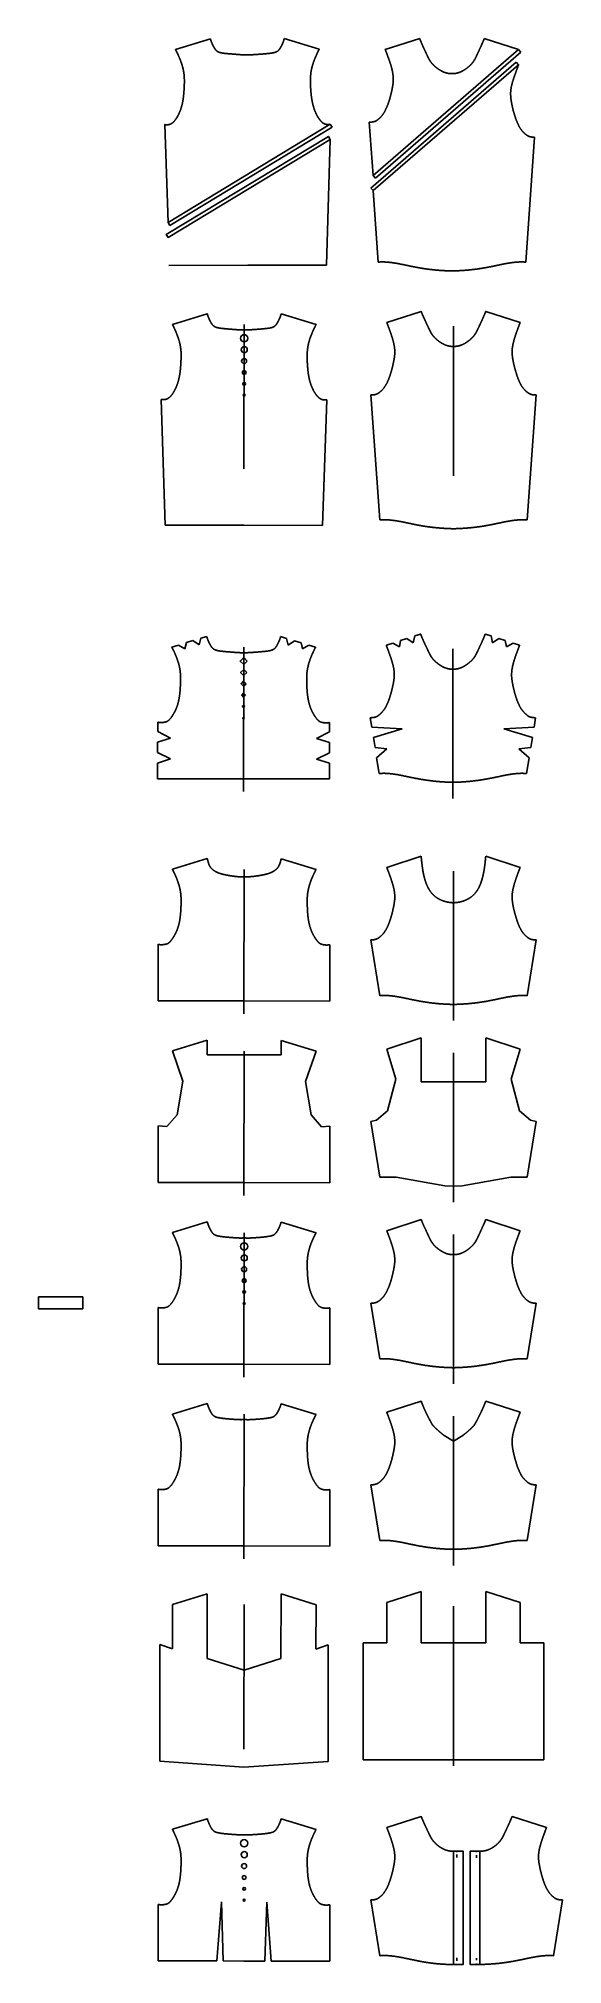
# Model space of a CAD drawing. Header units: inches. Extents: x -37 to 23, y -96 to 127.
import ezdxf

# ---------------------------------------------------------------- set-up
doc = ezdxf.new("R2010")
doc.units = ezdxf.units.IN
doc.layers.get('0').update_dxf_attribs({"linetype": 'CONTINUOUS'})

msp = doc.modelspace()

# ---------------------------------------------------------------- linework, layer by layer
for p, q in [((-21.31, 125.53), (-17.27, 126.77)), ((-4.69, 125.56), (-8.73, 126.78)), ((18.38, 125.51), (1.55, 110.95)), ((18.64, 125.2), (1.81, 110.64)), ((6.94, 126.8), (2.96, 125.51)), ((14.4, 126.8), (18.38, 125.51)), ((18.38, 125.51), (18.64, 125.2)), ((1.29, 109.51), (18.11, 124.07)), ((18.38, 123.77), (1.55, 109.21)), ((18.38, 123.77), (18.11, 124.07)), ((-22.55, 116.85), (-22.17, 105.54)), ((-3.41, 116.88), (-22.17, 105.54)), ((-21.96, 105.19), (-3.2, 116.54)), ((-3.41, 116.88), (-3.2, 116.54)), ((1.11, 117.13), (1.55, 110.95)), ((20.23, 115.4), (19.2, 100.94)), ((1.55, 109.21), (1.29, 109.51)), ((1.55, 110.95), (1.81, 110.64)), ((1.55, 109.21), (2.14, 100.94)), ((-22.17, 105.54), (-21.96, 105.19)), ((-22.06, 100.57), (-12.95, 100.58)), ((-3.85, 100.6), (-12.95, 100.58)), ((-21.67, 93.75), (-17.63, 94.98)), ((-13.36, 93.73), (-13.39, 77.03)), ((-5.05, 93.72), (-9.09, 94.96)), ((7.11, 95.25), (3.14, 93.96)), ((10.84, 93.53), (10.84, 76.25)), ((14.58, 95.25), (18.55, 93.96)), ((-22.95, 85.08), (-22.5, 70.53)), ((-3.8, 85.04), (-4.3, 70.5)), ((1.28, 85.59), (2.31, 71.13)), ((20.4, 85.59), (19.37, 71.13)), ((-22.5, 70.53), (-13.4, 70.52)), ((-4.3, 70.5), (-13.4, 70.52)), ((7.05, 57.94), (6.38, 57.72)), ((14.52, 57.94), (15.19, 57.72)), ((-21.73, 56.44), (-20.97, 56.67)), ((-20.97, 56.67), (-20.21, 56.24)), ((-20.21, 56.24), (-20.05, 56.95)), ((-20.05, 56.95), (-19.29, 57.18)), ((-19.29, 57.18), (-18.56, 56.68)), ((-18.56, 56.68), (-18.37, 57.46)), ((-18.37, 57.46), (-17.69, 57.67)), ((-13.42, 56.42), (-13.45, 39.72)), ((-8.46, 57.44), (-9.15, 57.65)), ((-8.28, 56.67), (-8.46, 57.44)), ((-7.55, 57.16), (-8.28, 56.67)), ((-6.79, 56.92), (-7.55, 57.16)), ((-6.63, 56.22), (-6.79, 56.92)), ((-5.87, 56.64), (-6.63, 56.22)), ((-5.11, 56.41), (-5.87, 56.64)), ((3.82, 56.89), (3.08, 56.65)), ((3.82, 56.89), (4.59, 56.47)), ((4.59, 56.47), (4.73, 57.18)), ((5.46, 57.42), (4.73, 57.18)), ((5.46, 57.42), (6.2, 56.94)), ((6.2, 56.94), (6.38, 57.72)), ((10.78, 56.22), (10.78, 38.94)), ((15.36, 56.94), (15.19, 57.72)), ((16.1, 57.42), (15.36, 56.94)), ((16.1, 57.42), (16.83, 57.18)), ((16.98, 56.47), (16.83, 57.18)), ((17.75, 56.89), (16.98, 56.47)), ((17.75, 56.89), (18.49, 56.65)), ((-13.42, 54.41), (-13.42, 55.24)), ((-13.42, 55.24), (-13.42, 55.24)), ((-13.42, 55.24), (-13.42, 54.41)), ((-13.42, 54.41), (-13.42, 55.24)), ((-13.42, 54.41), (-13.42, 55.24)), ((-13.42, 54.41), (-13.42, 54.41)), ((-23.36, 47.75), (-23.36, 46.66)), ((-3.51, 47.72), (-3.51, 46.62)), ((1.22, 48.27), (1.4, 47.19)), ((1.4, 47.19), (4.9, 47)), ((4.9, 47), (1.59, 45.99)), ((20.17, 47.19), (16.66, 47)), ((16.66, 47), (19.98, 45.99)), ((20.34, 48.27), (20.17, 47.19)), ((-21.9, 45.9), (-23.37, 45.44)), ((-23.37, 45.44), (-23.37, 44.25)), ((-23.36, 46.66), (-21.9, 45.9)), ((-3.51, 46.62), (-4.98, 45.87)), ((-3.51, 46.62), (-4.98, 45.87)), ((-4.98, 45.87), (-3.51, 45.4)), ((-4.98, 45.87), (-3.51, 45.4)), ((-3.51, 45.4), (-3.51, 44.21)), ((-3.51, 45.4), (-3.51, 44.21)), ((1.59, 45.99), (1.77, 44.82)), ((1.77, 44.82), (3.15, 44.67)), ((3.15, 44.67), (1.96, 43.62)), ((19.79, 44.82), (18.42, 44.67)), ((18.42, 44.67), (19.6, 43.62)), ((19.98, 45.99), (19.79, 44.82)), ((-21.9, 43.5), (-23.38, 43.03)), ((-23.38, 43.03), (-23.38, 41.22)), ((-23.37, 44.25), (-21.9, 43.5)), ((-3.51, 44.21), (-4.99, 43.47)), ((-3.51, 44.21), (-4.99, 43.47)), ((-4.99, 43.47), (-3.51, 43)), ((-4.99, 43.47), (-3.51, 43)), ((-3.51, 43), (-3.51, 41.19)), ((1.96, 43.62), (2.25, 41.82)), ((19.6, 43.62), (19.31, 41.82)), ((-23.38, 41.22), (-13.45, 41.21)), ((-3.51, 41.19), (-13.45, 41.21)), ((-21.67, 30.75), (-17.63, 31.98)), ((-5.05, 30.72), (-9.08, 31.96)), ((7.11, 32.25), (3.14, 30.96)), ((14.58, 32.25), (18.55, 30.96)), ((-13.36, 30.73), (-13.39, 14.03)), ((10.84, 30.53), (10.84, 13.25)), ((1.28, 22.59), (2.31, 16.13)), ((20.4, 22.59), (19.37, 16.13)), ((-23.3, 22.07), (-23.32, 15.54)), ((-3.45, 22.03), (-3.45, 15.5)), ((-23.32, 15.54), (-13.39, 15.52)), ((-3.45, 15.5), (-13.39, 15.52)), ((7.11, 11.25), (3.14, 9.96)), ((7.11, 11.25), (7.11, 6.16)), ((14.58, 11.25), (18.55, 9.96)), ((14.58, 11.25), (18.55, 9.96)), ((14.58, 11.25), (14.58, 6.16)), ((-21.67, 9.75), (-17.63, 10.98)), ((-21.67, 9.75), (-20.47, 6.25)), ((-17.63, 10.98), (-17.63, 9.31)), ((-17.63, 9.31), (-9.09, 9.31)), ((-13.36, 9.73), (-13.39, -6.97)), ((-5.05, 9.72), (-9.09, 10.96)), ((-9.09, 9.31), (-9.09, 10.96)), ((-5.05, 9.72), (-6.26, 6.22)), ((3.14, 9.96), (4.18, 6.48)), ((10.84, 9.53), (10.84, -7.75)), ((18.55, 9.96), (17.5, 6.48)), ((-20.47, 6.25), (-21.12, 2.37)), ((-6.26, 6.22), (-5.63, 2.35)), ((4.18, 6.48), (3.2, 2.82)), ((7.11, 6.16), (10.84, 6.16)), ((14.58, 6.16), (10.84, 6.16)), ((17.5, 6.48), (18.49, 2.82)), ((-21.12, 2.37), (-22.32, 0.99)), ((-5.63, 2.35), (-4.43, 0.96)), ((3.2, 2.82), (1.94, 1.75)), ((18.49, 2.82), (19.74, 1.75)), ((-23.3, 1.07), (-23.32, -5.46)), ((-22.32, 0.99), (-23.3, 1.07)), ((-4.43, 0.96), (-3.45, 1.03)), ((-3.45, 1.03), (-3.45, -5.5)), ((1.94, 1.75), (1.28, 1.59)), ((1.28, 1.59), (2.31, -4.87)), ((20.4, 1.59), (19.37, -4.87)), ((20.4, 1.59), (19.37, -4.87)), ((19.74, 1.75), (20.4, 1.59)), ((-23.32, -5.46), (-13.39, -5.48)), ((-3.45, -5.5), (-13.39, -5.48)), ((2.31, -4.87), (4.2, -4.87)), ((4.2, -4.87), (9.84, -5.84)), ((9.84, -5.84), (10.84, -5.88)), ((11.85, -5.84), (10.84, -5.88)), ((17.48, -4.87), (11.85, -5.84)), ((19.37, -4.87), (17.48, -4.87)), ((-21.67, -11.25), (-17.63, -10.02)), ((-5.05, -11.28), (-9.09, -10.04)), ((7.11, -9.75), (3.14, -11.04)), ((14.58, -9.75), (18.55, -11.04)), ((-12.98, -11.89), (-13.74, -11.87)), ((-13.36, -11.27), (-13.39, -27.97)), ((10.84, -11.47), (10.84, -28.75)), ((-23.3, -19.93), (-23.32, -26.46)), ((-3.45, -19.97), (-3.45, -26.5)), ((1.28, -19.41), (2.31, -25.87)), ((20.4, -19.41), (19.37, -25.87)), ((-23.32, -26.46), (-13.39, -26.48)), ((-3.45, -26.5), (-13.39, -26.48)), ((-21.67, -32.25), (-17.63, -31.02)), ((-5.05, -32.28), (-9.09, -31.04)), ((7.11, -30.75), (3.14, -32.04)), ((14.58, -30.75), (18.55, -32.04)), ((-12.98, -32.89), (-13.74, -32.87)), ((-13.36, -32.27), (-13.39, -48.97)), ((10.84, -32.47), (10.84, -49.75)), ((9.76, -34.71), (10.84, -35.39)), ((11.92, -34.71), (10.84, -35.39)), ((-23.3, -40.93), (-23.32, -47.46)), ((-3.45, -40.97), (-3.45, -47.5)), ((1.28, -40.41), (2.31, -46.87)), ((20.4, -40.41), (19.37, -46.87)), ((-23.32, -47.46), (-13.39, -47.48)), ((-3.45, -47.5), (-13.39, -47.48)), ((-21.67, -54.25), (-17.63, -53.02)), ((-17.63, -53.02), (-17.63, -60.5)), ((-9.08, -53.04), (-9.11, -60.52)), ((-5.05, -54.28), (-9.08, -53.04)), ((7.11, -52.75), (3.14, -54.04)), ((7.11, -52.75), (7.11, -58.7)), ((14.58, -52.75), (18.55, -54.04)), ((14.58, -52.75), (14.58, -58.7)), ((-21.67, -54.25), (-21.67, -59.4)), ((-13.36, -54.27), (-13.39, -70.97)), ((-5.05, -54.28), (-5.07, -59.43)), ((3.14, -54.04), (3.14, -58.7)), ((10.84, -54.47), (10.84, -72.9)), ((18.55, -54.04), (18.55, -58.7)), ((-23.1, -58.87), (-23.12, -72.37)), ((-23.1, -58.87), (-21.67, -59.4)), ((-3.64, -58.91), (-5.07, -59.43)), ((-3.64, -58.91), (-3.66, -72.41)), ((0.4, -58.7), (3.14, -58.7)), ((0.4, -58.7), (0.4, -72.2)), ((7.11, -58.7), (10.84, -58.7)), ((14.58, -58.7), (10.84, -58.7)), ((21.28, -58.7), (18.55, -58.7)), ((21.28, -58.7), (21.28, -72.2)), ((-17.63, -60.5), (-13.37, -61.84)), ((-9.11, -60.52), (-13.37, -61.84)), ((-23.12, -72.37), (-13.39, -73.07)), ((-3.66, -72.41), (-13.39, -73.07)), ((0.4, -72.2), (10.84, -72.2)), ((21.28, -72.2), (10.84, -72.2)), ((-21.67, -80.25), (-17.63, -79.02)), ((-5.05, -80.28), (-9.09, -79.04)), ((7.11, -78.75), (3.14, -80.04)), ((17.63, -78.75), (21.6, -80.04)), ((-12.98, -80.89), (-13.74, -80.87)), ((11.22, -82.79), (11.22, -82.9)), ((11.22, -83.17), (11.22, -83.5)), ((13.52, -82.79), (13.52, -82.89)), ((13.52, -83.25), (13.52, -83.54)), ((-23.3, -88.93), (-23.32, -95.46)), ((-16.53, -95.47), (-15.99, -88.66)), ((-15.99, -88.66), (-15.99, -88.64)), ((-15.99, -88.64), (-15.79, -95.47)), ((-10.76, -88.67), (-10.98, -95.48)), ((-10.24, -95.48), (-10.76, -88.67)), ((-3.45, -88.97), (-3.45, -95.5)), ((1.28, -88.41), (2.31, -94.87)), ((23.45, -88.41), (22.43, -94.87)), ((-23.32, -95.46), (-16.53, -95.47)), ((-15.79, -95.47), (-13.39, -95.48)), ((-10.98, -95.48), (-13.39, -95.48)), ((-3.45, -95.5), (-10.24, -95.48)), ((11.22, -95.45), (11.22, -95.1)), ((13.52, -95.39), (13.52, -95.14)), ((11.22, -95.88), (11.22, -95.8)), ((13.52, -95.88), (13.52, -95.78))]:
    msp.add_line(p, q)
for points in [[(-3.41, 115.14), (-22.17, 103.8), (-22.37, 104.14), (-3.62, 115.48), (-3.41, 115.14), (-3.85, 100.6)], [(-13.01, 54.82), (-13.42, 54.41), (-13.84, 54.82), (-13.42, 55.24)], [(-13.07, 53.5), (-13.43, 53.15), (-13.78, 53.51), (-13.42, 53.86)], [(-13.14, 52.19), (-13.43, 51.9), (-13.72, 52.19), (-13.43, 52.48)], [(-13.21, 50.87), (-13.43, 50.65), (-13.65, 50.87), (-13.43, 51.09)], [(-13.28, 49.55), (-13.43, 49.4), (-13.58, 49.55), (-13.43, 49.7)], [(-13.32, 48.23), (-13.43, 48.12), (-13.55, 48.23), (-13.43, 48.35)], [(-32.04, -20.08), (-37.15, -20.08), (-37.15, -18.69), (-32.04, -18.69)], [(11.22, -82.79), (10.84, -82.79), (10.84, -95.88), (11.22, -95.88), (11.97, -95.88), (11.97, -82.79)], [(13.52, -82.79), (13.9, -82.79), (13.9, -95.88), (13.52, -95.88), (12.77, -95.88), (12.77, -82.79)]]:
    msp.add_lwpolyline(points, close=True)
for centre, radius in [((-13.36, 92.14), 0.417), ((-13.36, 90.82), 0.352), ((-13.37, 89.5), 0.29), ((-13.37, 88.18), 0.223), ((-13.37, 86.87), 0.149), ((-13.37, 85.55), 0.115), ((-13.36, -12.86), 0.417), ((-13.36, -14.18), 0.352), ((-13.37, -15.5), 0.29), ((-13.37, -16.82), 0.223), ((-13.37, -18.13), 0.149), ((-13.37, -19.45), 0.115), ((-13.36, -81.86), 0.417), ((-13.36, -83.18), 0.352), ((-13.37, -84.5), 0.29), ((-13.37, -85.82), 0.223), ((-13.37, -87.13), 0.149), ((-13.37, -88.45), 0.115)]:
    msp.add_circle(centre, radius)
for points in [[(-21.31, 125.53), (-21.28, 125.47), (-21.22, 125.35), (-21.12, 125.17), (-21, 124.9), (-20.84, 124.55), (-20.7, 124.19), (-20.57, 123.81), (-20.46, 123.45), (-20.38, 123.08), (-20.32, 122.73), (-20.29, 122.38), (-20.28, 122.03), (-20.28, 121.68), (-20.29, 121.31), (-20.31, 120.93), (-20.34, 120.54), (-20.37, 120.13), (-20.43, 119.71), (-20.51, 119.29), (-20.61, 118.87), (-20.75, 118.47), (-20.91, 118.09), (-21.08, 117.75), (-21.27, 117.46), (-21.45, 117.23), (-21.62, 117.06), (-21.78, 116.95), (-21.92, 116.88), (-22.06, 116.84), (-22.21, 116.82), (-22.34, 116.81), (-22.44, 116.82), (-22.52, 116.84), (-22.55, 116.85)], [(-17.27, 126.77), (-17.26, 126.73), (-17.24, 126.64), (-17.19, 126.5), (-17.12, 126.31), (-17.01, 126.06), (-16.89, 125.82), (-16.76, 125.61), (-16.63, 125.44), (-16.49, 125.31), (-16.31, 125.22), (-16.09, 125.15), (-15.81, 125.1), (-15.47, 125.06), (-15.1, 125.03), (-14.7, 125), (-14.32, 124.97), (-13.97, 124.94), (-13.67, 124.92), (-13.43, 124.91), (-13.26, 124.91), (-13.14, 124.91), (-13.07, 124.91), (-13.02, 124.91), (-12.99, 124.91)], [(-8.73, 126.78), (-8.74, 126.74), (-8.76, 126.66), (-8.8, 126.52), (-8.88, 126.32), (-8.98, 126.07), (-9.1, 125.84), (-9.23, 125.62), (-9.36, 125.45), (-9.5, 125.32), (-9.68, 125.23), (-9.9, 125.16), (-10.18, 125.11), (-10.52, 125.07), (-10.89, 125.03), (-11.29, 125), (-11.67, 124.97), (-12.02, 124.95), (-12.32, 124.93), (-12.56, 124.91), (-12.73, 124.91), (-12.85, 124.91), (-12.92, 124.91), (-12.97, 124.91), (-12.99, 124.91)], [(-4.69, 125.56), (-4.72, 125.5), (-4.78, 125.38), (-4.87, 125.2), (-4.99, 124.93), (-5.14, 124.58), (-5.29, 124.21), (-5.42, 123.84), (-5.53, 123.47), (-5.61, 123.11), (-5.66, 122.75), (-5.69, 122.41), (-5.7, 122.06), (-5.7, 121.7), (-5.69, 121.34), (-5.67, 120.96), (-5.64, 120.57), (-5.6, 120.16), (-5.54, 119.74), (-5.46, 119.32), (-5.35, 118.9), (-5.22, 118.5), (-5.06, 118.12), (-4.88, 117.78), (-4.69, 117.49), (-4.51, 117.26), (-4.34, 117.09), (-4.19, 116.98), (-4.04, 116.91), (-3.9, 116.88), (-3.75, 116.85), (-3.62, 116.85), (-3.52, 116.86), (-3.45, 116.87), (-3.41, 116.88)], [(1.11, 117.13), (1.15, 117.13), (1.22, 117.13), (1.34, 117.13), (1.51, 117.15), (1.7, 117.19), (1.85, 117.25), (1.97, 117.32), (2.1, 117.42), (2.26, 117.55), (2.45, 117.72), (2.65, 117.97), (2.87, 118.29), (3.07, 118.7), (3.27, 119.18), (3.44, 119.69), (3.58, 120.23), (3.71, 120.75), (3.81, 121.25), (3.87, 121.71), (3.9, 122.15), (3.86, 122.61), (3.77, 123.1), (3.64, 123.61), (3.47, 124.13), (3.29, 124.63), (3.15, 125.01), (3.05, 125.27), (2.99, 125.43), (2.96, 125.51)], [(6.94, 126.8), (6.96, 126.74), (7, 126.62), (7.07, 126.44), (7.19, 126.18), (7.34, 125.83), (7.5, 125.49), (7.66, 125.17), (7.79, 124.87), (7.91, 124.62), (8.02, 124.4), (8.14, 124.2), (8.28, 124), (8.45, 123.81), (8.65, 123.61), (8.89, 123.41), (9.15, 123.22), (9.43, 123.05), (9.71, 122.91), (9.98, 122.82), (10.23, 122.76), (10.42, 122.74), (10.55, 122.75), (10.63, 122.75), (10.67, 122.76)], [(14.4, 126.8), (14.38, 126.74), (14.34, 126.62), (14.26, 126.44), (14.15, 126.18), (14, 125.83), (13.84, 125.49), (13.68, 125.17), (13.55, 124.87), (13.43, 124.62), (13.32, 124.4), (13.2, 124.2), (13.06, 124), (12.89, 123.81), (12.69, 123.61), (12.45, 123.41), (12.19, 123.22), (11.91, 123.05), (11.63, 122.91), (11.36, 122.82), (11.11, 122.76), (10.92, 122.74), (10.79, 122.75), (10.71, 122.75), (10.67, 122.76)], [(20.23, 115.4), (20.19, 115.39), (20.12, 115.39), (20, 115.39), (19.83, 115.41), (19.64, 115.45), (19.49, 115.51), (19.37, 115.59), (19.24, 115.68), (19.08, 115.81), (18.89, 115.98), (18.68, 116.23), (18.47, 116.56), (18.26, 116.96), (18.07, 117.44), (17.9, 117.96), (17.75, 118.49), (17.63, 119.01), (17.53, 119.51), (17.47, 119.97), (17.44, 120.41), (17.47, 120.87), (17.56, 121.36), (17.7, 121.87), (17.87, 122.39), (18.05, 122.89), (18.19, 123.27), (18.29, 123.53), (18.35, 123.69), (18.38, 123.77)], [(2.14, 100.94), (2.19, 100.95), (2.3, 100.96), (2.49, 100.97), (2.8, 100.97), (3.26, 100.94), (3.77, 100.89), (4.31, 100.8), (4.88, 100.69), (5.47, 100.56), (6.09, 100.43), (6.74, 100.31), (7.41, 100.19), (8.1, 100.1), (8.78, 100.03), (9.45, 99.97), (9.96, 99.95), (10.32, 99.93), (10.56, 99.93), (10.67, 99.93)], [(19.2, 100.94), (19.15, 100.95), (19.04, 100.96), (18.85, 100.97), (18.54, 100.97), (18.08, 100.94), (17.57, 100.89), (17.03, 100.8), (16.46, 100.69), (15.87, 100.56), (15.25, 100.43), (14.6, 100.31), (13.93, 100.19), (13.24, 100.1), (12.56, 100.03), (11.89, 99.97), (11.38, 99.95), (11.02, 99.93), (10.78, 99.93), (10.67, 99.93)], [(-21.67, 93.75), (-21.64, 93.69), (-21.58, 93.58), (-21.49, 93.39), (-21.36, 93.13), (-21.21, 92.78), (-21.07, 92.41), (-20.94, 92.04), (-20.83, 91.67), (-20.75, 91.3), (-20.7, 90.95), (-20.66, 90.6), (-20.65, 90.25), (-20.66, 89.9), (-20.67, 89.54), (-20.69, 89.16), (-20.72, 88.76), (-20.76, 88.35), (-20.81, 87.93), (-20.9, 87.51), (-21, 87.09), (-21.14, 86.69), (-21.3, 86.32), (-21.48, 85.98), (-21.66, 85.69), (-21.84, 85.46), (-22.02, 85.29), (-22.17, 85.18), (-22.31, 85.11), (-22.45, 85.07), (-22.6, 85.05), (-22.73, 85.04), (-22.84, 85.05), (-22.91, 85.07), (-22.95, 85.08)], [(-17.63, 94.98), (-17.62, 94.94), (-17.6, 94.85), (-17.55, 94.71), (-17.48, 94.52), (-17.37, 94.27), (-17.25, 94.03), (-17.13, 93.82), (-17, 93.65), (-16.85, 93.52), (-16.68, 93.42), (-16.45, 93.36), (-16.17, 93.31), (-15.84, 93.27), (-15.46, 93.23), (-15.07, 93.2), (-14.68, 93.17), (-14.33, 93.14), (-14.03, 93.12), (-13.8, 93.11), (-13.62, 93.1), (-13.51, 93.1), (-13.43, 93.1), (-13.39, 93.1), (-13.36, 93.1)], [(-9.09, 94.96), (-9.1, 94.92), (-9.12, 94.84), (-9.16, 94.7), (-9.24, 94.5), (-9.35, 94.25), (-9.47, 94.02), (-9.59, 93.81), (-9.72, 93.63), (-9.87, 93.5), (-10.05, 93.41), (-10.27, 93.34), (-10.55, 93.3), (-10.88, 93.26), (-11.26, 93.22), (-11.65, 93.19), (-12.04, 93.16), (-12.39, 93.14), (-12.69, 93.12), (-12.92, 93.11), (-13.1, 93.1), (-13.21, 93.1), (-13.29, 93.1), (-13.34, 93.1), (-13.36, 93.1)], [(-5.05, 93.72), (-5.08, 93.66), (-5.14, 93.55), (-5.23, 93.36), (-5.36, 93.1), (-5.51, 92.75), (-5.66, 92.38), (-5.79, 92.01), (-5.9, 91.64), (-5.98, 91.28), (-6.03, 90.92), (-6.07, 90.58), (-6.08, 90.23), (-6.08, 89.87), (-6.07, 89.51), (-6.05, 89.13), (-6.02, 88.73), (-5.98, 88.33), (-5.93, 87.91), (-5.85, 87.48), (-5.74, 87.07), (-5.61, 86.66), (-5.45, 86.29), (-5.27, 85.95), (-5.09, 85.66), (-4.9, 85.43), (-4.73, 85.26), (-4.58, 85.15), (-4.44, 85.08), (-4.3, 85.04), (-4.15, 85.01), (-4.02, 85.01), (-3.91, 85.02), (-3.84, 85.03), (-3.8, 85.04)], [(1.28, 85.59), (1.32, 85.59), (1.4, 85.58), (1.52, 85.59), (1.68, 85.6), (1.87, 85.65), (2.02, 85.71), (2.14, 85.78), (2.27, 85.87), (2.43, 86), (2.62, 86.18), (2.83, 86.42), (3.04, 86.75), (3.25, 87.16), (3.44, 87.63), (3.61, 88.15), (3.76, 88.68), (3.88, 89.21), (3.98, 89.7), (4.05, 90.17), (4.07, 90.61), (4.04, 91.07), (3.95, 91.55), (3.81, 92.06), (3.64, 92.58), (3.46, 93.09), (3.32, 93.46), (3.22, 93.72), (3.16, 93.88), (3.14, 93.96)], [(7.11, 95.25), (7.13, 95.2), (7.17, 95.08), (7.25, 94.9), (7.36, 94.63), (7.52, 94.29), (7.68, 93.95), (7.83, 93.62), (7.97, 93.33), (8.09, 93.07), (8.2, 92.85), (8.31, 92.65), (8.45, 92.46), (8.62, 92.26), (8.82, 92.06), (9.06, 91.86), (9.32, 91.67), (9.6, 91.5), (9.88, 91.37), (10.15, 91.27), (10.4, 91.22), (10.59, 91.2), (10.72, 91.2), (10.8, 91.21), (10.84, 91.21)], [(14.58, 95.25), (14.56, 95.2), (14.51, 95.08), (14.44, 94.9), (14.32, 94.63), (14.17, 94.29), (14.01, 93.95), (13.86, 93.62), (13.72, 93.33), (13.6, 93.07), (13.49, 92.85), (13.37, 92.65), (13.24, 92.46), (13.07, 92.26), (12.86, 92.06), (12.63, 91.86), (12.36, 91.67), (12.09, 91.5), (11.81, 91.37), (11.54, 91.27), (11.28, 91.22), (11.09, 91.2), (10.96, 91.2), (10.88, 91.21), (10.84, 91.21)], [(20.4, 85.59), (20.36, 85.59), (20.29, 85.58), (20.17, 85.59), (20, 85.6), (19.81, 85.65), (19.66, 85.71), (19.54, 85.78), (19.41, 85.87), (19.25, 86), (19.07, 86.18), (18.86, 86.42), (18.64, 86.75), (18.44, 87.16), (18.25, 87.63), (18.08, 88.15), (17.93, 88.68), (17.8, 89.21), (17.7, 89.7), (17.64, 90.17), (17.61, 90.61), (17.65, 91.07), (17.74, 91.55), (17.88, 92.06), (18.04, 92.58), (18.23, 93.09), (18.37, 93.46), (18.46, 93.72), (18.52, 93.88), (18.55, 93.96)], [(2.31, 71.13), (2.36, 71.14), (2.47, 71.15), (2.66, 71.16), (2.97, 71.16), (3.43, 71.14), (3.94, 71.08), (4.48, 71), (5.05, 70.89), (5.64, 70.76), (6.27, 70.63), (6.91, 70.5), (7.59, 70.39), (8.27, 70.29), (8.95, 70.22), (9.62, 70.17), (10.13, 70.14), (10.49, 70.13), (10.73, 70.12), (10.84, 70.12)], [(19.37, 71.13), (19.32, 71.14), (19.21, 71.15), (19.02, 71.16), (18.71, 71.16), (18.25, 71.14), (17.75, 71.08), (17.2, 71), (16.64, 70.89), (16.04, 70.76), (15.42, 70.63), (14.77, 70.5), (14.1, 70.39), (13.41, 70.29), (12.73, 70.22), (12.06, 70.17), (11.55, 70.14), (11.19, 70.13), (10.96, 70.12), (10.84, 70.12)], [(7.05, 57.94), (7.07, 57.88), (7.11, 57.76), (7.19, 57.58), (7.3, 57.32), (7.46, 56.97), (7.62, 56.63), (7.77, 56.31), (7.91, 56.01), (8.03, 55.76), (8.14, 55.54), (8.25, 55.34), (8.39, 55.14), (8.56, 54.95), (8.76, 54.75), (9, 54.55), (9.26, 54.36), (9.54, 54.19), (9.82, 54.05), (10.09, 53.96), (10.34, 53.9), (10.53, 53.88), (10.66, 53.89), (10.74, 53.89), (10.78, 53.9)], [(14.52, 57.94), (14.49, 57.88), (14.45, 57.76), (14.38, 57.58), (14.26, 57.32), (14.11, 56.97), (13.95, 56.63), (13.8, 56.31), (13.66, 56.01), (13.54, 55.76), (13.43, 55.54), (13.31, 55.34), (13.18, 55.14), (13.01, 54.95), (12.8, 54.75), (12.56, 54.55), (12.3, 54.36), (12.03, 54.19), (11.75, 54.05), (11.48, 53.96), (11.22, 53.9), (11.03, 53.88), (10.9, 53.89), (10.82, 53.89), (10.78, 53.9)], [(-21.73, 56.44), (-21.7, 56.38), (-21.64, 56.26), (-21.54, 56.07), (-21.41, 55.79), (-21.26, 55.43), (-21.11, 55.05), (-20.98, 54.67), (-20.87, 54.29), (-20.8, 53.91), (-20.75, 53.55), (-20.72, 53.19), (-20.72, 52.83), (-20.72, 52.47), (-20.74, 52.09), (-20.75, 51.69), (-20.78, 51.28), (-20.83, 50.85), (-20.9, 50.42), (-20.99, 49.98), (-21.12, 49.56), (-21.29, 49.16), (-21.48, 48.79), (-21.67, 48.47), (-21.86, 48.21), (-22.03, 48.02), (-22.18, 47.89), (-22.32, 47.81), (-22.47, 47.77), (-22.65, 47.73), (-22.86, 47.71), (-23.06, 47.7), (-23.21, 47.72), (-23.31, 47.74), (-23.36, 47.75)], [(-17.69, 57.67), (-17.68, 57.62), (-17.66, 57.54), (-17.61, 57.4), (-17.54, 57.2), (-17.43, 56.95), (-17.31, 56.72), (-17.19, 56.51), (-17.06, 56.33), (-16.91, 56.2), (-16.74, 56.11), (-16.51, 56.04), (-16.24, 55.99), (-15.91, 55.95), (-15.53, 55.91), (-15.14, 55.88), (-14.76, 55.85), (-14.4, 55.82), (-14.09, 55.8), (-13.85, 55.79), (-13.67, 55.78), (-13.55, 55.78), (-13.48, 55.78), (-13.44, 55.78), (-13.42, 55.78)], [(-9.15, 57.65), (-9.16, 57.61), (-9.18, 57.52), (-9.22, 57.38), (-9.3, 57.19), (-9.41, 56.94), (-9.53, 56.7), (-9.65, 56.49), (-9.78, 56.32), (-9.93, 56.19), (-10.1, 56.1), (-10.33, 56.03), (-10.6, 55.98), (-10.93, 55.94), (-11.31, 55.91), (-11.7, 55.87), (-12.09, 55.84), (-12.44, 55.82), (-12.75, 55.8), (-12.99, 55.79), (-13.18, 55.78), (-13.29, 55.78), (-13.36, 55.78), (-13.4, 55.78), (-13.42, 55.78)], [(-5.11, 56.41), (-5.14, 56.35), (-5.2, 56.23), (-5.3, 56.04), (-5.43, 55.76), (-5.59, 55.4), (-5.74, 55.02), (-5.87, 54.64), (-5.97, 54.26), (-6.05, 53.89), (-6.1, 53.52), (-6.13, 53.17), (-6.13, 52.81), (-6.13, 52.44), (-6.12, 52.06), (-6.1, 51.66), (-6.08, 51.25), (-6.03, 50.83), (-5.97, 50.39), (-5.87, 49.96), (-5.74, 49.53), (-5.58, 49.13), (-5.39, 48.76), (-5.2, 48.44), (-5.01, 48.18), (-4.84, 47.99), (-4.69, 47.86), (-4.55, 47.78), (-4.4, 47.73), (-4.22, 47.7), (-4.01, 47.67), (-3.81, 47.67), (-3.66, 47.68), (-3.56, 47.7), (-3.51, 47.72)], [(1.22, 48.27), (1.25, 48.27), (1.32, 48.27), (1.43, 48.28), (1.61, 48.29), (1.81, 48.33), (1.97, 48.39), (2.09, 48.46), (2.21, 48.56), (2.36, 48.69), (2.55, 48.87), (2.76, 49.11), (2.98, 49.44), (3.19, 49.84), (3.38, 50.32), (3.55, 50.83), (3.7, 51.37), (3.82, 51.89), (3.92, 52.39), (3.99, 52.85), (4.01, 53.29), (3.98, 53.75), (3.89, 54.24), (3.75, 54.75), (3.58, 55.27), (3.4, 55.77), (3.26, 56.15), (3.16, 56.41), (3.1, 56.57), (3.08, 56.65)], [(20.34, 48.27), (20.31, 48.27), (20.25, 48.27), (20.13, 48.28), (19.96, 48.29), (19.75, 48.33), (19.6, 48.39), (19.48, 48.46), (19.35, 48.56), (19.2, 48.69), (19.01, 48.87), (18.8, 49.11), (18.58, 49.44), (18.37, 49.84), (18.18, 50.32), (18.01, 50.83), (17.86, 51.37), (17.74, 51.89), (17.64, 52.39), (17.58, 52.85), (17.55, 53.29), (17.59, 53.75), (17.68, 54.24), (17.81, 54.75), (17.98, 55.27), (18.16, 55.77), (18.31, 56.15), (18.4, 56.41), (18.46, 56.57), (18.49, 56.65)], [(2.25, 41.82), (2.3, 41.82), (2.41, 41.83), (2.6, 41.84), (2.91, 41.85), (3.37, 41.82), (3.88, 41.77), (4.42, 41.68), (4.99, 41.57), (5.58, 41.44), (6.21, 41.31), (6.85, 41.19), (7.53, 41.07), (8.21, 40.98), (8.89, 40.9), (9.56, 40.85), (10.07, 40.82), (10.43, 40.81), (10.67, 40.81), (10.78, 40.81)], [(19.31, 41.82), (19.26, 41.82), (19.15, 41.83), (18.96, 41.84), (18.65, 41.85), (18.19, 41.82), (17.69, 41.77), (17.14, 41.68), (16.58, 41.57), (15.98, 41.44), (15.36, 41.31), (14.71, 41.19), (14.04, 41.07), (13.35, 40.98), (12.67, 40.9), (12, 40.85), (11.49, 40.82), (11.13, 40.81), (10.9, 40.81), (10.78, 40.81)], [(-17.63, 31.98), (-17.62, 31.94), (-17.6, 31.85), (-17.56, 31.71), (-17.51, 31.51), (-17.43, 31.25), (-17.3, 31.01), (-17.11, 30.79), (-16.88, 30.6), (-16.63, 30.45), (-16.38, 30.34), (-16.16, 30.26), (-15.98, 30.21), (-15.8, 30.16), (-15.56, 30.11), (-15.26, 30.05), (-14.93, 29.99), (-14.58, 29.94), (-14.25, 29.9), (-13.95, 29.88), (-13.7, 29.87), (-13.54, 29.87), (-13.44, 29.87), (-13.39, 29.87), (-13.36, 29.87)], [(-9.08, 31.96), (-9.1, 31.92), (-9.12, 31.83), (-9.15, 31.69), (-9.2, 31.49), (-9.29, 31.24), (-9.42, 31), (-9.6, 30.77), (-9.84, 30.59), (-10.09, 30.44), (-10.34, 30.33), (-10.56, 30.25), (-10.74, 30.2), (-10.92, 30.15), (-11.16, 30.1), (-11.46, 30.04), (-11.79, 29.99), (-12.14, 29.94), (-12.47, 29.9), (-12.77, 29.88), (-13.02, 29.87), (-13.18, 29.87), (-13.28, 29.87), (-13.34, 29.87), (-13.36, 29.87)], [(7.11, 32.25), (7.12, 32.08), (7.15, 31.76), (7.2, 31.34), (7.26, 30.87), (7.33, 30.42), (7.41, 30.04), (7.5, 29.68), (7.61, 29.31), (7.76, 28.91), (7.96, 28.49), (8.23, 28.08), (8.56, 27.71), (8.97, 27.4), (9.43, 27.16), (9.91, 26.99), (10.3, 26.92), (10.58, 26.89), (10.75, 26.88), (10.84, 26.88)], [(14.58, 32.25), (14.56, 32.08), (14.53, 31.76), (14.49, 31.34), (14.43, 30.87), (14.35, 30.42), (14.27, 30.04), (14.18, 29.68), (14.07, 29.31), (13.92, 28.91), (13.72, 28.49), (13.46, 28.08), (13.12, 27.71), (12.71, 27.4), (12.26, 27.16), (11.77, 26.99), (11.39, 26.92), (11.11, 26.89), (10.93, 26.88), (10.84, 26.88)], [(-21.67, 30.75), (-21.64, 30.69), (-21.58, 30.57), (-21.48, 30.38), (-21.35, 30.11), (-21.19, 29.74), (-21.05, 29.37), (-20.92, 28.98), (-20.81, 28.6), (-20.74, 28.23), (-20.69, 27.87), (-20.66, 27.51), (-20.66, 27.15), (-20.66, 26.78), (-20.67, 26.4), (-20.69, 26.01), (-20.72, 25.59), (-20.77, 25.17), (-20.83, 24.73), (-20.93, 24.3), (-21.06, 23.87), (-21.23, 23.47), (-21.42, 23.1), (-21.61, 22.78), (-21.8, 22.52), (-21.97, 22.33), (-22.12, 22.2), (-22.26, 22.13), (-22.41, 22.08), (-22.59, 22.05), (-22.8, 22.02), (-23, 22.02), (-23.15, 22.03), (-23.25, 22.05), (-23.3, 22.07)], [(-5.05, 30.72), (-5.08, 30.66), (-5.14, 30.54), (-5.24, 30.35), (-5.37, 30.08), (-5.53, 29.72), (-5.68, 29.34), (-5.81, 28.95), (-5.91, 28.57), (-5.99, 28.2), (-6.04, 27.84), (-6.07, 27.48), (-6.07, 27.12), (-6.07, 26.75), (-6.06, 26.38), (-6.04, 25.98), (-6.02, 25.57), (-5.97, 25.14), (-5.91, 24.71), (-5.81, 24.27), (-5.68, 23.85), (-5.52, 23.44), (-5.33, 23.08), (-5.13, 22.76), (-4.95, 22.49), (-4.77, 22.3), (-4.63, 22.17), (-4.49, 22.1), (-4.34, 22.05), (-4.16, 22.01), (-3.95, 21.99), (-3.75, 21.98), (-3.6, 22), (-3.5, 22.02), (-3.45, 22.03)], [(1.28, 22.59), (1.32, 22.59), (1.4, 22.58), (1.52, 22.59), (1.68, 22.6), (1.87, 22.65), (2.02, 22.71), (2.14, 22.78), (2.27, 22.87), (2.43, 23), (2.62, 23.18), (2.83, 23.42), (3.04, 23.75), (3.25, 24.16), (3.44, 24.63), (3.61, 25.15), (3.76, 25.68), (3.88, 26.21), (3.98, 26.7), (4.05, 27.17), (4.07, 27.61), (4.04, 28.07), (3.95, 28.55), (3.81, 29.06), (3.64, 29.58), (3.46, 30.09), (3.32, 30.46), (3.22, 30.72), (3.16, 30.88), (3.14, 30.96)], [(20.4, 22.59), (20.36, 22.59), (20.29, 22.58), (20.17, 22.59), (20, 22.6), (19.81, 22.65), (19.66, 22.71), (19.54, 22.78), (19.41, 22.87), (19.25, 23), (19.07, 23.18), (18.86, 23.42), (18.64, 23.75), (18.44, 24.16), (18.25, 24.63), (18.08, 25.15), (17.93, 25.68), (17.8, 26.21), (17.7, 26.7), (17.64, 27.17), (17.61, 27.61), (17.65, 28.07), (17.74, 28.55), (17.88, 29.06), (18.04, 29.58), (18.23, 30.09), (18.37, 30.46), (18.46, 30.72), (18.52, 30.88), (18.55, 30.96)], [(2.31, 16.13), (2.36, 16.14), (2.47, 16.15), (2.66, 16.16), (2.97, 16.16), (3.43, 16.14), (3.94, 16.08), (4.48, 16), (5.05, 15.89), (5.64, 15.76), (6.27, 15.63), (6.91, 15.5), (7.59, 15.39), (8.27, 15.29), (8.95, 15.22), (9.62, 15.17), (10.13, 15.14), (10.49, 15.13), (10.73, 15.12), (10.84, 15.12)], [(19.37, 16.13), (19.32, 16.14), (19.21, 16.15), (19.02, 16.16), (18.71, 16.16), (18.25, 16.14), (17.75, 16.08), (17.2, 16), (16.64, 15.89), (16.04, 15.76), (15.42, 15.63), (14.77, 15.5), (14.1, 15.39), (13.41, 15.29), (12.73, 15.22), (12.06, 15.17), (11.55, 15.14), (11.19, 15.13), (10.96, 15.12), (10.84, 15.12)], [(-17.63, -10.02), (-17.62, -10.06), (-17.6, -10.15), (-17.55, -10.29), (-17.48, -10.48), (-17.37, -10.73), (-17.25, -10.97), (-17.13, -11.18), (-17, -11.35), (-16.85, -11.48), (-16.68, -11.58), (-16.45, -11.64), (-16.17, -11.69), (-15.84, -11.74), (-15.46, -11.78), (-15.07, -11.81), (-14.68, -11.84), (-14.33, -11.87), (-14.03, -11.88), (-13.8, -11.89), (-13.62, -11.89), (-13.51, -11.88), (-13.43, -11.88), (-13.39, -11.88), (-13.36, -11.88)], [(-9.09, -10.04), (-9.1, -10.08), (-9.12, -10.16), (-9.16, -10.3), (-9.24, -10.5), (-9.35, -10.75), (-9.47, -10.98), (-9.59, -11.19), (-9.72, -11.36), (-9.87, -11.49), (-10.05, -11.59), (-10.27, -11.65), (-10.55, -11.7), (-10.88, -11.75), (-11.26, -11.79), (-11.65, -11.82), (-12.04, -11.85), (-12.39, -11.87), (-12.69, -11.89), (-12.92, -11.89), (-13.1, -11.89), (-13.21, -11.88), (-13.29, -11.88), (-13.34, -11.88), (-13.36, -11.88)], [(1.28, -19.41), (1.32, -19.41), (1.4, -19.42), (1.52, -19.41), (1.68, -19.4), (1.87, -19.35), (2.02, -19.29), (2.14, -19.22), (2.27, -19.13), (2.43, -19), (2.62, -18.82), (2.83, -18.58), (3.04, -18.25), (3.25, -17.84), (3.44, -17.37), (3.61, -16.85), (3.76, -16.32), (3.88, -15.79), (3.98, -15.3), (4.05, -14.83), (4.07, -14.39), (4.04, -13.93), (3.95, -13.45), (3.81, -12.94), (3.64, -12.42), (3.46, -11.91), (3.32, -11.54), (3.22, -11.28), (3.16, -11.12), (3.14, -11.04)], [(7.11, -9.75), (7.13, -9.8), (7.17, -9.92), (7.25, -10.1), (7.36, -10.37), (7.52, -10.71), (7.68, -11.05), (7.83, -11.38), (7.97, -11.67), (8.09, -11.93), (8.2, -12.15), (8.31, -12.35), (8.45, -12.54), (8.62, -12.74), (8.82, -12.94), (9.06, -13.14), (9.32, -13.33), (9.6, -13.5), (9.88, -13.63), (10.15, -13.73), (10.4, -13.78), (10.59, -13.8), (10.72, -13.8), (10.8, -13.79), (10.84, -13.79)], [(14.58, -9.75), (14.56, -9.8), (14.51, -9.92), (14.44, -10.1), (14.32, -10.37), (14.17, -10.71), (14.01, -11.05), (13.86, -11.38), (13.72, -11.67), (13.6, -11.93), (13.49, -12.15), (13.37, -12.35), (13.24, -12.54), (13.07, -12.74), (12.86, -12.94), (12.63, -13.14), (12.36, -13.33), (12.09, -13.5), (11.81, -13.63), (11.54, -13.73), (11.28, -13.78), (11.09, -13.8), (10.96, -13.8), (10.88, -13.79), (10.84, -13.79)], [(20.4, -19.41), (20.36, -19.41), (20.29, -19.42), (20.17, -19.41), (20, -19.4), (19.81, -19.35), (19.66, -19.29), (19.54, -19.22), (19.41, -19.13), (19.25, -19), (19.07, -18.82), (18.86, -18.58), (18.64, -18.25), (18.44, -17.84), (18.25, -17.37), (18.08, -16.85), (17.93, -16.32), (17.8, -15.79), (17.7, -15.3), (17.64, -14.83), (17.61, -14.39), (17.65, -13.93), (17.74, -13.45), (17.88, -12.94), (18.04, -12.42), (18.23, -11.91), (18.37, -11.54), (18.46, -11.28), (18.52, -11.12), (18.55, -11.04)], [(-21.67, -11.25), (-21.64, -11.31), (-21.58, -11.43), (-21.48, -11.62), (-21.35, -11.89), (-21.2, -12.26), (-21.05, -12.63), (-20.92, -13.02), (-20.81, -13.4), (-20.74, -13.77), (-20.69, -14.13), (-20.66, -14.49), (-20.66, -14.85), (-20.66, -15.22), (-20.67, -15.6), (-20.69, -15.99), (-20.72, -16.41), (-20.77, -16.83), (-20.83, -17.27), (-20.93, -17.7), (-21.06, -18.12), (-21.23, -18.53), (-21.42, -18.9), (-21.61, -19.22), (-21.8, -19.48), (-21.97, -19.67), (-22.12, -19.8), (-22.26, -19.87), (-22.41, -19.92), (-22.59, -19.95), (-22.8, -19.98), (-23, -19.98), (-23.15, -19.97), (-23.25, -19.95), (-23.3, -19.93)], [(-5.05, -11.28), (-5.08, -11.34), (-5.14, -11.46), (-5.24, -11.65), (-5.37, -11.92), (-5.53, -12.28), (-5.68, -12.66), (-5.81, -13.05), (-5.91, -13.43), (-5.99, -13.8), (-6.04, -14.16), (-6.07, -14.52), (-6.07, -14.88), (-6.07, -15.25), (-6.06, -15.62), (-6.04, -16.02), (-6.02, -16.43), (-5.97, -16.86), (-5.91, -17.29), (-5.81, -17.73), (-5.68, -18.15), (-5.52, -18.56), (-5.33, -18.92), (-5.14, -19.24), (-4.95, -19.51), (-4.77, -19.7), (-4.63, -19.83), (-4.49, -19.9), (-4.34, -19.95), (-4.16, -19.99), (-3.95, -20.01), (-3.75, -20.02), (-3.6, -20), (-3.5, -19.98), (-3.45, -19.97)], [(2.31, -25.87), (2.36, -25.86), (2.47, -25.85), (2.66, -25.84), (2.97, -25.84), (3.43, -25.86), (3.94, -25.92), (4.48, -26), (5.05, -26.11), (5.64, -26.24), (6.27, -26.37), (6.91, -26.5), (7.59, -26.61), (8.27, -26.71), (8.95, -26.78), (9.62, -26.83), (10.13, -26.86), (10.49, -26.87), (10.73, -26.88), (10.84, -26.88)], [(19.37, -25.87), (19.32, -25.86), (19.21, -25.85), (19.02, -25.84), (18.71, -25.84), (18.25, -25.86), (17.75, -25.92), (17.2, -26), (16.64, -26.11), (16.04, -26.24), (15.42, -26.37), (14.77, -26.5), (14.1, -26.61), (13.41, -26.71), (12.73, -26.78), (12.06, -26.83), (11.55, -26.86), (11.19, -26.87), (10.96, -26.88), (10.84, -26.88)], [(-17.63, -31.02), (-17.62, -31.06), (-17.6, -31.15), (-17.55, -31.29), (-17.48, -31.48), (-17.37, -31.73), (-17.25, -31.97), (-17.13, -32.18), (-17, -32.35), (-16.85, -32.48), (-16.68, -32.58), (-16.45, -32.64), (-16.17, -32.69), (-15.84, -32.74), (-15.46, -32.78), (-15.07, -32.81), (-14.68, -32.84), (-14.33, -32.87), (-14.03, -32.88), (-13.8, -32.89), (-13.62, -32.89), (-13.51, -32.88), (-13.43, -32.88), (-13.39, -32.88), (-13.36, -32.88)], [(-9.09, -31.04), (-9.1, -31.08), (-9.12, -31.16), (-9.16, -31.3), (-9.24, -31.5), (-9.35, -31.75), (-9.47, -31.98), (-9.59, -32.19), (-9.72, -32.36), (-9.87, -32.49), (-10.05, -32.59), (-10.27, -32.65), (-10.55, -32.7), (-10.88, -32.75), (-11.26, -32.79), (-11.65, -32.82), (-12.04, -32.85), (-12.39, -32.87), (-12.69, -32.89), (-12.92, -32.89), (-13.1, -32.89), (-13.21, -32.88), (-13.29, -32.88), (-13.34, -32.88), (-13.36, -32.88)], [(7.11, -30.75), (7.13, -30.81), (7.18, -30.93), (7.25, -31.11), (7.35, -31.38), (7.5, -31.72), (7.67, -32.07), (7.84, -32.42), (8.01, -32.76), (8.18, -33.07), (8.31, -33.32), (8.42, -33.5), (8.52, -33.63), (8.68, -33.79), (8.95, -34.03), (9.27, -34.32), (9.51, -34.52), (9.66, -34.64), (9.73, -34.69), (9.76, -34.71)], [(14.58, -30.75), (14.55, -30.81), (14.51, -30.93), (14.44, -31.11), (14.33, -31.38), (14.18, -31.72), (14.02, -32.07), (13.85, -32.42), (13.67, -32.76), (13.51, -33.07), (13.37, -33.32), (13.26, -33.5), (13.17, -33.63), (13, -33.79), (12.74, -34.03), (12.42, -34.32), (12.17, -34.52), (12.03, -34.64), (11.96, -34.69), (11.92, -34.71)], [(-21.67, -32.25), (-21.64, -32.31), (-21.58, -32.43), (-21.48, -32.62), (-21.35, -32.89), (-21.2, -33.26), (-21.05, -33.63), (-20.92, -34.02), (-20.81, -34.4), (-20.74, -34.77), (-20.69, -35.13), (-20.66, -35.49), (-20.66, -35.85), (-20.66, -36.22), (-20.67, -36.6), (-20.69, -36.99), (-20.72, -37.41), (-20.77, -37.83), (-20.83, -38.27), (-20.93, -38.7), (-21.06, -39.12), (-21.23, -39.53), (-21.42, -39.9), (-21.61, -40.22), (-21.8, -40.48), (-21.97, -40.67), (-22.12, -40.8), (-22.26, -40.87), (-22.41, -40.92), (-22.59, -40.95), (-22.8, -40.98), (-23, -40.98), (-23.15, -40.97), (-23.25, -40.95), (-23.3, -40.93)], [(-5.05, -32.28), (-5.08, -32.34), (-5.14, -32.46), (-5.24, -32.65), (-5.37, -32.92), (-5.53, -33.28), (-5.68, -33.66), (-5.81, -34.05), (-5.91, -34.43), (-5.99, -34.8), (-6.04, -35.16), (-6.07, -35.52), (-6.07, -35.88), (-6.07, -36.25), (-6.06, -36.62), (-6.04, -37.02), (-6.02, -37.43), (-5.97, -37.86), (-5.91, -38.29), (-5.81, -38.73), (-5.68, -39.15), (-5.52, -39.56), (-5.33, -39.92), (-5.14, -40.24), (-4.95, -40.51), (-4.77, -40.7), (-4.63, -40.83), (-4.49, -40.9), (-4.34, -40.95), (-4.16, -40.99), (-3.95, -41.01), (-3.75, -41.02), (-3.6, -41), (-3.5, -40.98), (-3.45, -40.97)], [(1.28, -40.41), (1.32, -40.41), (1.4, -40.42), (1.52, -40.41), (1.68, -40.4), (1.87, -40.35), (2.02, -40.29), (2.14, -40.22), (2.27, -40.13), (2.43, -40), (2.62, -39.82), (2.83, -39.58), (3.04, -39.25), (3.25, -38.84), (3.44, -38.37), (3.61, -37.85), (3.76, -37.32), (3.88, -36.79), (3.98, -36.3), (4.05, -35.83), (4.07, -35.39), (4.04, -34.93), (3.95, -34.45), (3.81, -33.94), (3.64, -33.42), (3.46, -32.91), (3.32, -32.54), (3.22, -32.28), (3.16, -32.12), (3.14, -32.04)], [(20.4, -40.41), (20.36, -40.41), (20.29, -40.42), (20.17, -40.41), (20, -40.4), (19.81, -40.35), (19.66, -40.29), (19.54, -40.22), (19.41, -40.13), (19.25, -40), (19.07, -39.82), (18.86, -39.58), (18.64, -39.25), (18.44, -38.84), (18.25, -38.37), (18.08, -37.85), (17.93, -37.32), (17.8, -36.79), (17.7, -36.3), (17.64, -35.83), (17.61, -35.39), (17.65, -34.93), (17.74, -34.45), (17.88, -33.94), (18.04, -33.42), (18.23, -32.91), (18.37, -32.54), (18.46, -32.28), (18.52, -32.12), (18.55, -32.04)], [(2.31, -46.87), (2.36, -46.86), (2.47, -46.85), (2.66, -46.84), (2.97, -46.84), (3.43, -46.86), (3.94, -46.92), (4.48, -47), (5.05, -47.11), (5.64, -47.24), (6.27, -47.37), (6.91, -47.5), (7.59, -47.61), (8.27, -47.71), (8.95, -47.78), (9.62, -47.83), (10.13, -47.86), (10.49, -47.87), (10.73, -47.88), (10.84, -47.88)], [(19.37, -46.87), (19.32, -46.86), (19.21, -46.85), (19.02, -46.84), (18.71, -46.84), (18.25, -46.86), (17.75, -46.92), (17.2, -47), (16.64, -47.11), (16.04, -47.24), (15.42, -47.37), (14.77, -47.5), (14.1, -47.61), (13.41, -47.71), (12.73, -47.78), (12.06, -47.83), (11.55, -47.86), (11.19, -47.87), (10.96, -47.88), (10.84, -47.88)], [(-17.63, -79.02), (-17.62, -79.06), (-17.6, -79.15), (-17.55, -79.29), (-17.48, -79.48), (-17.37, -79.73), (-17.25, -79.97), (-17.13, -80.18), (-17, -80.35), (-16.85, -80.48), (-16.68, -80.58), (-16.45, -80.64), (-16.17, -80.69), (-15.84, -80.74), (-15.46, -80.78), (-15.07, -80.81), (-14.68, -80.84), (-14.33, -80.87), (-14.03, -80.88), (-13.8, -80.89), (-13.62, -80.89), (-13.51, -80.88), (-13.43, -80.88), (-13.39, -80.88), (-13.36, -80.88)], [(-9.09, -79.04), (-9.1, -79.08), (-9.12, -79.16), (-9.16, -79.3), (-9.24, -79.5), (-9.35, -79.75), (-9.47, -79.98), (-9.59, -80.19), (-9.72, -80.36), (-9.87, -80.49), (-10.05, -80.59), (-10.27, -80.65), (-10.55, -80.7), (-10.88, -80.75), (-11.26, -80.79), (-11.65, -80.82), (-12.04, -80.85), (-12.39, -80.87), (-12.69, -80.89), (-12.92, -80.89), (-13.1, -80.89), (-13.21, -80.88), (-13.29, -80.88), (-13.34, -80.88), (-13.36, -80.88)], [(1.28, -88.41), (1.32, -88.41), (1.4, -88.42), (1.52, -88.41), (1.68, -88.4), (1.87, -88.35), (2.02, -88.29), (2.14, -88.22), (2.27, -88.13), (2.43, -88), (2.62, -87.82), (2.83, -87.58), (3.04, -87.25), (3.25, -86.84), (3.44, -86.37), (3.61, -85.85), (3.76, -85.32), (3.88, -84.79), (3.98, -84.3), (4.05, -83.83), (4.07, -83.39), (4.04, -82.93), (3.95, -82.45), (3.81, -81.94), (3.64, -81.42), (3.46, -80.91), (3.32, -80.54), (3.22, -80.28), (3.16, -80.12), (3.14, -80.04)], [(7.11, -78.75), (7.13, -78.8), (7.17, -78.92), (7.25, -79.1), (7.36, -79.37), (7.52, -79.71), (7.68, -80.06), (7.83, -80.38), (7.97, -80.67), (8.08, -80.92), (8.2, -81.14), (8.31, -81.34), (8.45, -81.54), (8.62, -81.74), (8.83, -81.95), (9.06, -82.15), (9.33, -82.34), (9.6, -82.5), (9.88, -82.63), (10.14, -82.71), (10.39, -82.76), (10.58, -82.78), (10.72, -82.78), (10.8, -82.79), (10.84, -82.79)], [(17.63, -78.75), (17.61, -78.8), (17.56, -78.92), (17.49, -79.1), (17.38, -79.37), (17.22, -79.71), (17.06, -80.06), (16.91, -80.38), (16.77, -80.67), (16.65, -80.92), (16.54, -81.14), (16.43, -81.34), (16.29, -81.54), (16.12, -81.74), (15.92, -81.95), (15.68, -82.15), (15.42, -82.34), (15.14, -82.5), (14.86, -82.63), (14.59, -82.71), (14.34, -82.76), (14.15, -82.77), (14.02, -82.78), (13.94, -82.79), (13.9, -82.79)], [(23.45, -88.41), (23.42, -88.41), (23.34, -88.42), (23.22, -88.41), (23.06, -88.4), (22.87, -88.35), (22.72, -88.29), (22.59, -88.22), (22.46, -88.13), (22.31, -88), (22.12, -87.82), (21.91, -87.58), (21.7, -87.25), (21.49, -86.84), (21.3, -86.37), (21.13, -85.85), (20.98, -85.32), (20.86, -84.79), (20.76, -84.3), (20.69, -83.83), (20.67, -83.39), (20.7, -82.93), (20.79, -82.45), (20.93, -81.94), (21.1, -81.42), (21.28, -80.91), (21.42, -80.54), (21.51, -80.28), (21.57, -80.12), (21.6, -80.04)], [(-21.67, -80.25), (-21.64, -80.31), (-21.58, -80.43), (-21.48, -80.62), (-21.35, -80.89), (-21.2, -81.26), (-21.05, -81.63), (-20.92, -82.02), (-20.81, -82.4), (-20.74, -82.77), (-20.69, -83.13), (-20.66, -83.49), (-20.66, -83.85), (-20.66, -84.22), (-20.67, -84.6), (-20.69, -84.99), (-20.72, -85.41), (-20.77, -85.83), (-20.83, -86.27), (-20.93, -86.7), (-21.06, -87.12), (-21.23, -87.53), (-21.42, -87.9), (-21.61, -88.22), (-21.8, -88.48), (-21.97, -88.67), (-22.12, -88.8), (-22.26, -88.87), (-22.41, -88.92), (-22.59, -88.95), (-22.8, -88.98), (-23, -88.98), (-23.15, -88.97), (-23.25, -88.95), (-23.3, -88.93)], [(-5.05, -80.28), (-5.08, -80.34), (-5.14, -80.46), (-5.24, -80.65), (-5.37, -80.92), (-5.53, -81.28), (-5.68, -81.66), (-5.81, -82.05), (-5.91, -82.43), (-5.99, -82.8), (-6.04, -83.16), (-6.07, -83.52), (-6.07, -83.88), (-6.07, -84.25), (-6.06, -84.62), (-6.04, -85.02), (-6.02, -85.43), (-5.97, -85.86), (-5.91, -86.29), (-5.81, -86.73), (-5.68, -87.15), (-5.52, -87.56), (-5.33, -87.92), (-5.14, -88.24), (-4.95, -88.51), (-4.77, -88.7), (-4.63, -88.83), (-4.49, -88.9), (-4.34, -88.95), (-4.16, -88.99), (-3.95, -89.01), (-3.75, -89.02), (-3.6, -89), (-3.5, -88.98), (-3.45, -88.97)], [(2.31, -94.87), (2.36, -94.86), (2.47, -94.85), (2.66, -94.84), (2.97, -94.84), (3.43, -94.86), (3.94, -94.92), (4.49, -95), (5.07, -95.11), (5.67, -95.24), (6.29, -95.37), (6.92, -95.5), (7.56, -95.62), (8.2, -95.71), (8.85, -95.79), (9.51, -95.84), (10.04, -95.87), (10.44, -95.88), (10.71, -95.88), (10.84, -95.88)], [(22.43, -94.87), (22.38, -94.86), (22.27, -94.85), (22.08, -94.84), (21.77, -94.84), (21.31, -94.86), (20.8, -94.92), (20.26, -95), (19.69, -95.11), (19.09, -95.24), (18.47, -95.37), (17.82, -95.5), (17.15, -95.61), (16.47, -95.71), (15.78, -95.78), (15.12, -95.83), (14.61, -95.86), (14.24, -95.87), (14.01, -95.88), (13.9, -95.88)]]:
    msp.add_open_spline(points, degree=5)

doc.saveas('drawing.dxf')
